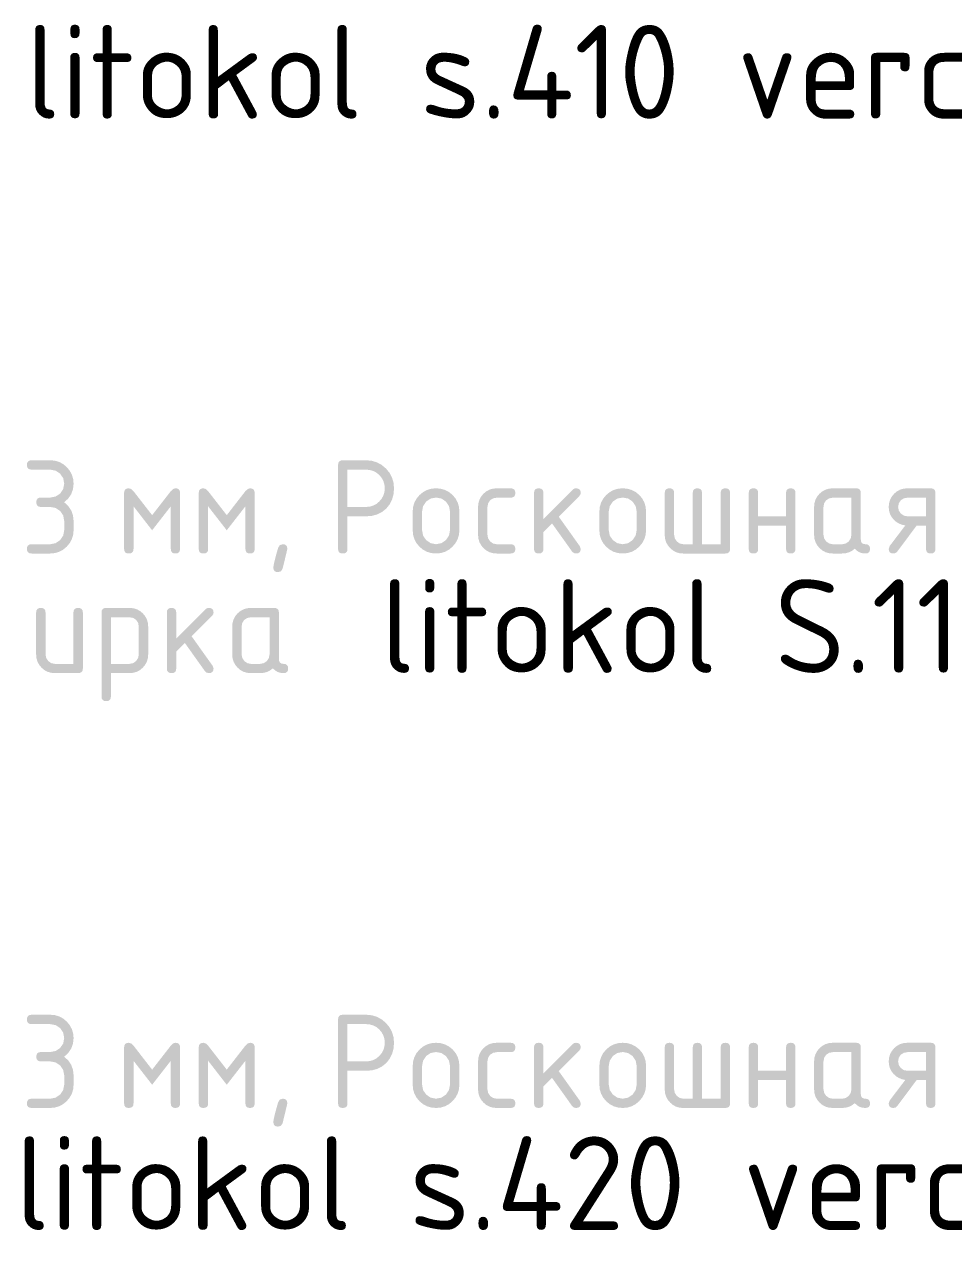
# Model space of a CAD drawing. Header units: millimetres. Extents: x 0 to 1189, y 0 to 841.
# Drawn here: x 1062.3 to 1092.45, y 709.25 to 749.3 of the extents above; entities that cross this region are included whole.
import ezdxf

# ---------------------------------------------------------------- set-up
doc = ezdxf.new("R2010")
doc.units = ezdxf.units.MM

msp = doc.modelspace()

# ---------------------------------------------------------------- hatches: boundary and pattern name
h = msp.add_hatch(color=7)
h.dxf.hatch_style = 2
h.paths.add_polyline_path([(1063.135099, 733.639739), (1062.830277, 733.639739), (1062.765949, 733.649248), (1062.719552, 733.677773), (1062.691449, 733.725315), (1062.682, 733.791874), (1062.691449, 733.858752), (1062.719552, 733.906458), (1062.765949, 733.935044), (1062.830277, 733.944561), (1063.135099, 733.944561), (1063.31011, 733.978323), (1063.457009, 734.07575), (1063.555883, 734.222167), (1063.588198, 734.397109), (1063.555883, 734.572533), (1063.457009, 734.719019), (1063.31011, 734.817893), (1063.135099, 734.850208), (1062.529865, 734.850208), (1062.462987, 734.859725), (1062.415281, 734.888311), (1062.386695, 734.936017), (1062.377178, 735.002894), (1062.386695, 735.069454), (1062.415281, 735.116996), (1062.462987, 735.145521), (1062.529865, 735.15503), (1063.135099, 735.15503), (1063.285676, 735.141516), (1063.425659, 735.100666), (1063.553756, 735.032014), (1063.668676, 734.935095), (1063.766051, 734.817703), (1063.836245, 734.688426), (1063.87874, 734.547987), (1063.89302, 734.397109), (1063.873917, 734.21867), (1063.816677, 734.058111), (1063.721403, 733.915743), (1063.588198, 733.791874), (1063.721403, 733.668239), (1063.816677, 733.525844), (1063.873917, 733.365156), (1063.89302, 733.18664), (1063.89302, 732.881818), (1063.87874, 732.731862), (1063.836245, 732.592912), (1063.766051, 732.465022), (1063.668676, 732.348242), (1063.551896, 732.251555), (1063.424005, 732.182877), (1063.285056, 732.141898), (1063.135099, 732.128307), (1062.529865, 732.128307), (1062.462987, 732.137135), (1062.415281, 732.164205), (1062.386695, 732.210395), (1062.377178, 732.276584), (1062.386695, 732.343143), (1062.415281, 732.390685), (1062.462987, 732.419211), (1062.529865, 732.428719), (1063.135099, 732.428719), (1063.31011, 732.463239), (1063.457009, 732.564318), (1063.555883, 732.709357), (1063.588198, 732.886228), (1063.588198, 733.18664), (1063.555883, 733.361651), (1063.457009, 733.50855), (1063.31011, 733.607424)])
h = msp.add_hatch(color=7)
h.paths.add_polyline_path([(1072.631993, 735.15503), (1073.389362, 735.15503), (1073.570497, 735.138381), (1073.738351, 735.088402), (1073.892665, 735.005039), (1074.033182, 734.888242), (1074.14743, 734.750214), (1074.229483, 734.596787), (1074.278981, 734.42827), (1074.29556, 734.244973), (1074.279722, 734.053728), (1074.232515, 733.880413), (1074.154406, 733.725393), (1074.04586, 733.589027), (1073.909408, 733.477699), (1073.754198, 733.398307), (1073.580694, 733.350747), (1073.389362, 733.334917), (1072.784128, 733.334917), (1072.784128, 732.276584), (1072.77462, 732.210395), (1072.746094, 732.164205), (1072.698552, 732.137135), (1072.631993, 732.128307), (1072.565115, 732.137135), (1072.517409, 732.164205), (1072.488823, 732.210395), (1072.479306, 732.276584), (1072.479306, 735.002894), (1072.488823, 735.069454), (1072.517409, 735.116996), (1072.565115, 735.145521)])
h.paths.add_polyline_path([(1072.784128, 734.850208), (1072.784128, 733.639739), (1073.389362, 733.639739), (1073.511775, 733.650806), (1073.624111, 733.684043), (1073.726009, 733.7395), (1073.817106, 733.81723), (1073.894922, 733.908637), (1073.950569, 734.010638), (1073.983995, 734.122871), (1073.995148, 734.244973), (1073.983995, 734.367137), (1073.950569, 734.479791), (1073.894922, 734.582937), (1073.817106, 734.676575), (1073.726009, 734.752074), (1073.624111, 734.806386), (1073.511775, 734.839201), (1073.389362, 734.850208)])
h = msp.add_hatch(color=7)
h.dxf.hatch_style = 2
h.paths.add_polyline_path([(1066.443012, 732.881818), (1065.837778, 733.660685), (1065.837778, 732.276584), (1065.828269, 732.210395), (1065.799744, 732.164205), (1065.752201, 732.137135), (1065.685642, 732.128307), (1065.618764, 732.137135), (1065.571058, 732.164205), (1065.542473, 732.210395), (1065.532955, 732.276584), (1065.532955, 734.096697), (1065.542473, 734.161025), (1065.571058, 734.207422), (1065.618764, 734.235525), (1065.685642, 734.244973), (1065.76171, 734.222167), (1065.837778, 734.151818), (1066.443012, 733.372951), (1067.048798, 734.151818), (1067.124865, 734.222167), (1067.200933, 734.244973), (1067.265261, 734.235525), (1067.311658, 734.207422), (1067.339762, 734.161025), (1067.34921, 734.096697), (1067.34921, 732.276584), (1067.339762, 732.210395), (1067.311658, 732.164205), (1067.265261, 732.137135), (1067.200933, 732.128307), (1067.134374, 732.137135), (1067.086831, 732.164205), (1067.058306, 732.210395), (1067.048798, 732.276584), (1067.048798, 733.660685)])
h = msp.add_hatch(color=7)
h.dxf.hatch_style = 2
h.paths.add_polyline_path([(1068.865542, 732.881818), (1068.260308, 733.660685), (1068.260308, 732.276584), (1068.250799, 732.210395), (1068.222274, 732.164205), (1068.174732, 732.137135), (1068.108172, 732.128307), (1068.041294, 732.137135), (1067.993588, 732.164205), (1067.965003, 732.210395), (1067.955486, 732.276584), (1067.955486, 734.096697), (1067.965003, 734.161025), (1067.993588, 734.207422), (1068.041294, 734.235525), (1068.108172, 734.244973), (1068.18424, 734.222167), (1068.260308, 734.151818), (1068.865542, 733.372951), (1069.471328, 734.151818), (1069.547395, 734.222167), (1069.623463, 734.244973), (1069.687792, 734.235525), (1069.734189, 734.207422), (1069.762292, 734.161025), (1069.77174, 734.096697), (1069.77174, 732.276584), (1069.762292, 732.210395), (1069.734189, 732.164205), (1069.687792, 732.137135), (1069.623463, 732.128307), (1069.556904, 732.137135), (1069.509362, 732.164205), (1069.480836, 732.210395), (1069.471328, 732.276584), (1069.471328, 733.660685)])
h = msp.add_hatch(color=7)
h.paths.add_polyline_path([(1074.901836, 732.881818), (1074.901836, 733.487052), (1074.915436, 733.639558), (1074.956475, 733.779817), (1075.025317, 733.908189), (1075.122322, 734.025039), (1075.238853, 734.121725), (1075.367062, 734.190403), (1075.50726, 734.231383), (1075.659757, 734.244973), (1075.812254, 734.231443), (1075.952453, 734.190885), (1076.080662, 734.123353), (1076.197192, 734.028897), (1076.294197, 733.912298), (1076.363039, 733.783606), (1076.404079, 733.642099), (1076.417678, 733.487052), (1076.417678, 732.881818), (1076.403398, 732.731862), (1076.360903, 732.592912), (1076.290709, 732.465022), (1076.193334, 732.348242), (1076.078414, 732.251555), (1075.950317, 732.182877), (1075.810334, 732.141898), (1075.659757, 732.128307), (1075.50726, 732.141898), (1075.367062, 732.182877), (1075.238853, 732.251555), (1075.122322, 732.348242), (1075.025317, 732.465022), (1074.956475, 732.592912), (1074.915436, 732.731862)])
h.paths.add_polyline_path([(1076.112856, 732.886228), (1076.112856, 733.491462), (1076.080541, 733.665026), (1075.981667, 733.813372), (1075.834768, 733.912246), (1075.659757, 733.944561), (1075.484746, 733.912246), (1075.337848, 733.813372), (1075.238973, 733.665026), (1075.206658, 733.491462), (1075.206658, 732.886228), (1075.238973, 732.709357), (1075.337848, 732.564318), (1075.484746, 732.463239), (1075.659757, 732.428719), (1075.834768, 732.463239), (1075.981667, 732.564318), (1076.080541, 732.710803)])
h = msp.add_hatch(color=7)
h.dxf.hatch_style = 2
h.paths.add_polyline_path([(1077.328481, 733.639739), (1077.328481, 732.733541), (1077.350805, 732.617924), (1077.417778, 732.518016), (1077.51555, 732.451043), (1077.629444, 732.428719), (1078.081992, 732.428719), (1078.14887, 732.419211), (1078.196576, 732.390685), (1078.225162, 732.343143), (1078.234679, 732.276584), (1078.225162, 732.210395), (1078.196576, 732.164205), (1078.14887, 732.137135), (1078.081992, 732.128307), (1077.629444, 732.128307), (1077.507032, 732.138771), (1077.394696, 732.170681), (1077.292798, 732.224812), (1077.201701, 732.30194), (1077.123885, 732.394957), (1077.068238, 732.49707), (1077.034812, 732.609518), (1077.023659, 732.733541), (1077.023659, 733.639739), (1077.034812, 733.761902), (1077.068238, 733.874557), (1077.123885, 733.977703), (1077.201701, 734.071341), (1077.292798, 734.146607), (1077.394696, 734.200945), (1077.507032, 734.233889), (1077.629444, 734.244973), (1078.081992, 734.244973), (1078.14887, 734.235465), (1078.196576, 734.20694), (1078.225162, 734.159397), (1078.234679, 734.092838), (1078.225162, 734.02596), (1078.196576, 733.978254), (1078.14887, 733.949668), (1078.081992, 733.940151), (1077.629444, 733.940151), (1077.511691, 733.918378), (1077.413368, 733.855264), (1077.350254, 733.75701)])
h = msp.add_hatch(color=7)
h.dxf.hatch_style = 2
h.paths.add_polyline_path([(1079.145361, 733.25003), (1080.097861, 734.20253), (1080.144369, 734.234914), (1080.203694, 734.244973), (1080.270572, 734.235525), (1080.318278, 734.207422), (1080.346864, 734.161025), (1080.356381, 734.096697), (1080.344116, 734.039026), (1080.309527, 733.990863), (1079.644762, 733.322239), (1080.326615, 732.365329), (1080.356381, 732.276584), (1080.346864, 732.210395), (1080.318278, 732.164205), (1080.270572, 732.137135), (1080.203694, 732.128307), (1080.130796, 732.144085), (1080.076914, 732.191697), (1079.424827, 733.106163), (1079.145361, 732.822838), (1079.145361, 732.276584), (1079.135852, 732.210395), (1079.107327, 732.164205), (1079.059784, 732.137135), (1078.993225, 732.128307), (1078.926347, 732.137135), (1078.878641, 732.164205), (1078.850056, 732.210395), (1078.840539, 732.276584), (1078.840539, 734.096697), (1078.850056, 734.161025), (1078.878641, 734.207422), (1078.926347, 734.235525), (1078.993225, 734.244973), (1079.059784, 734.235525), (1079.107327, 734.207422), (1079.135852, 734.161025), (1079.145361, 734.096697)])
h = msp.add_hatch(color=7)
h.paths.add_polyline_path([(1080.962361, 732.881818), (1080.962361, 733.487052), (1080.975961, 733.639558), (1081.017, 733.779817), (1081.085842, 733.908189), (1081.182847, 734.025039), (1081.299378, 734.121725), (1081.427587, 734.190403), (1081.567785, 734.231383), (1081.720282, 734.244973), (1081.872779, 734.231443), (1082.012978, 734.190885), (1082.141187, 734.123353), (1082.257717, 734.028897), (1082.354722, 733.912298), (1082.423564, 733.783606), (1082.464604, 733.642099), (1082.478203, 733.487052), (1082.478203, 732.881818), (1082.463923, 732.731862), (1082.421428, 732.592912), (1082.351234, 732.465022), (1082.253859, 732.348242), (1082.138939, 732.251555), (1082.010842, 732.182877), (1081.870859, 732.141898), (1081.720282, 732.128307), (1081.567785, 732.141898), (1081.427587, 732.182877), (1081.299378, 732.251555), (1081.182847, 732.348242), (1081.085842, 732.465022), (1081.017, 732.592912), (1080.975961, 732.731862)])
h.paths.add_polyline_path([(1082.173381, 732.886228), (1082.173381, 733.491462), (1082.141066, 733.665026), (1082.042192, 733.813372), (1081.895293, 733.912246), (1081.720282, 733.944561), (1081.545271, 733.912246), (1081.398373, 733.813372), (1081.299498, 733.665026), (1081.267183, 733.491462), (1081.267183, 732.886228), (1081.299498, 732.709357), (1081.398373, 732.564318), (1081.545271, 732.463239), (1081.720282, 732.428719), (1081.895293, 732.463239), (1082.042192, 732.564318), (1082.141066, 732.710803)])
h = msp.add_hatch(color=7)
h.dxf.hatch_style = 2
h.paths.add_polyline_path([(1085.052574, 732.128307), (1083.67674, 732.128307), (1083.560348, 732.138771), (1083.45212, 732.170681), (1083.352574, 732.224812), (1083.262226, 732.30194), (1083.18441, 732.394759), (1083.128763, 732.495485), (1083.095337, 732.604169), (1083.084184, 732.720863), (1083.084184, 734.096697), (1083.093701, 734.161025), (1083.122287, 734.207422), (1083.169993, 734.235525), (1083.236871, 734.244973), (1083.30343, 734.235525), (1083.350972, 734.207422), (1083.379497, 734.161025), (1083.389006, 734.096697), (1083.389006, 732.733541), (1083.41133, 732.617924), (1083.478303, 732.518016), (1083.576075, 732.451043), (1083.689969, 732.428719), (1083.99424, 732.428719), (1083.99424, 734.096697), (1084.003766, 734.161025), (1084.031999, 734.207422), (1084.078421, 734.235525), (1084.142517, 734.244973), (1084.209395, 734.235525), (1084.257101, 734.207422), (1084.285687, 734.161025), (1084.295204, 734.096697), (1084.295204, 732.428719), (1084.900438, 732.428719), (1084.900438, 734.096697), (1084.909947, 734.161025), (1084.938472, 734.207422), (1084.986014, 734.235525), (1085.052574, 734.244973), (1085.119452, 734.235525), (1085.167158, 734.207422), (1085.195743, 734.161025), (1085.20526, 734.096697), (1085.20526, 732.276584), (1085.195743, 732.210395), (1085.167158, 732.164205), (1085.119452, 732.137135)])
h = msp.add_hatch(color=7)
h.dxf.hatch_style = 2
h.paths.add_polyline_path([(1086.116479, 733.034505), (1086.116479, 732.276584), (1086.106971, 732.210395), (1086.078445, 732.164205), (1086.030903, 732.137135), (1085.964344, 732.128307), (1085.897466, 732.137135), (1085.84976, 732.164205), (1085.821174, 732.210395), (1085.811657, 732.276584), (1085.811657, 734.096697), (1085.821174, 734.161025), (1085.84976, 734.207422), (1085.897466, 734.235525), (1085.964344, 734.244973), (1086.030903, 734.235525), (1086.078445, 734.207422), (1086.106971, 734.161025), (1086.116479, 734.096697), (1086.116479, 733.338776), (1087.022677, 733.338776), (1087.022677, 734.096697), (1087.032185, 734.161025), (1087.060711, 734.207422), (1087.108253, 734.235525), (1087.174812, 734.244973), (1087.24169, 734.235525), (1087.289396, 734.207422), (1087.317982, 734.161025), (1087.327499, 734.096697), (1087.327499, 732.276584), (1087.317982, 732.210395), (1087.289396, 732.164205), (1087.24169, 732.137135), (1087.174812, 732.128307), (1087.108253, 732.137135), (1087.060711, 732.164205), (1087.032185, 732.210395), (1087.022677, 732.276584), (1087.022677, 733.034505)])
h = msp.add_hatch(color=7)
h.paths.add_polyline_path([(1089.1445, 733.940151), (1088.539265, 733.940151), (1088.421512, 733.918378), (1088.323189, 733.855264), (1088.260075, 733.75701), (1088.238302, 733.639739), (1088.238302, 732.733541), (1088.260626, 732.617924), (1088.327599, 732.518016), (1088.42537, 732.451043), (1088.539265, 732.428719), (1088.843536, 732.428719), (1088.959085, 732.451043), (1089.055203, 732.518016), (1089.122175, 732.61627), (1089.1445, 732.733541)])
h.paths.add_polyline_path([(1089.749734, 732.276584), (1089.740286, 732.210395), (1089.712182, 732.164205), (1089.665786, 732.137135), (1089.601457, 732.128307), (1089.49906, 732.137884), (1089.40736, 732.166892), (1089.325892, 732.215743), (1089.254191, 732.284852), (1089.164524, 732.215743), (1089.066434, 732.166892), (1088.959558, 732.137884), (1088.843536, 732.128307), (1088.539265, 732.128307), (1088.416852, 732.138771), (1088.304516, 732.170681), (1088.202619, 732.224812), (1088.111522, 732.30194), (1088.033706, 732.394957), (1087.978059, 732.49707), (1087.944633, 732.609518), (1087.93348, 732.733541), (1087.93348, 733.639739), (1087.944633, 733.761902), (1087.978059, 733.874557), (1088.033706, 733.977703), (1088.111522, 734.071341), (1088.202619, 734.146607), (1088.304516, 734.200945), (1088.416852, 734.233889), (1088.539265, 734.244973), (1089.296635, 734.244973), (1089.363513, 734.235525), (1089.411219, 734.207422), (1089.439805, 734.161025), (1089.449322, 734.096697), (1089.449322, 732.581406), (1089.45883, 732.514528), (1089.487355, 732.466822), (1089.534898, 732.438236), (1089.601457, 732.428719), (1089.665786, 732.419211), (1089.712182, 732.390685), (1089.740286, 732.343143)])
h = msp.add_hatch(color=7)
h.paths.add_polyline_path([(1090.893996, 733.038363), (1090.783641, 733.062479), (1090.682123, 733.103131), (1090.590216, 733.161146), (1090.508696, 733.237352), (1090.441819, 733.32658), (1090.394113, 733.422836), (1090.365527, 733.526947), (1090.35601, 733.639739), (1090.367163, 733.761902), (1090.400589, 733.874557), (1090.456236, 733.977703), (1090.534052, 734.071341), (1090.625149, 734.146607), (1090.727047, 734.200945), (1090.839383, 734.233889), (1090.961795, 734.244973), (1091.719165, 734.244973), (1091.786043, 734.235525), (1091.833749, 734.207422), (1091.862335, 734.161025), (1091.871852, 734.096697), (1091.871852, 732.276584), (1091.862335, 732.210395), (1091.833749, 732.164205), (1091.786043, 732.137135), (1091.719165, 732.128307), (1091.652606, 732.137135), (1091.605064, 732.164205), (1091.576538, 732.210395), (1091.56703, 732.276584), (1091.56703, 733.034505), (1091.262208, 733.034505), (1090.631066, 732.187838), (1090.576289, 732.142156), (1090.508696, 732.128307), (1090.441819, 732.137135), (1090.394113, 732.164205), (1090.365527, 732.210395), (1090.35601, 732.276584), (1090.385775, 732.369739)])
h.paths.add_polyline_path([(1090.660832, 733.639739), (1090.683156, 733.523639), (1090.750129, 733.423663), (1090.847901, 733.357172), (1090.961795, 733.334917), (1091.56703, 733.334917), (1091.56703, 733.940151), (1090.961795, 733.940151), (1090.844042, 733.918378), (1090.745719, 733.855264), (1090.682605, 733.75701)])
h = msp.add_hatch(color=7)
h.dxf.hatch_style = 2
h.paths.add_polyline_path([(1070.682838, 732.428719), (1070.747167, 732.419891), (1070.793563, 732.392821), (1070.821667, 732.346631), (1070.831115, 732.280442), (1070.821606, 732.232952), (1070.793081, 732.109703), (1070.745539, 731.911007), (1070.678979, 731.637174), (1070.626959, 731.551598), (1070.530703, 731.523072), (1070.463825, 731.5319), (1070.416119, 731.55897), (1070.387533, 731.60516), (1070.378016, 731.671349), (1070.387593, 731.751474), (1070.416601, 731.884876), (1070.465452, 732.072333), (1070.534561, 732.314618), (1070.588236, 732.400194)])
h = msp.add_hatch(color=7)
h.dxf.hatch_style = 2
h.paths.add_polyline_path([(1064.193173, 730.214016), (1064.193173, 728.393903), (1064.183656, 728.327714), (1064.15507, 728.281524), (1064.107364, 728.254454), (1064.040486, 728.245626), (1063.283116, 728.245626), (1063.160703, 728.256091), (1063.048368, 728.288001), (1062.94647, 728.342132), (1062.855373, 728.419259), (1062.777557, 728.512277), (1062.72191, 728.614389), (1062.688484, 728.726837), (1062.677331, 728.850861), (1062.677331, 730.214016), (1062.686848, 730.278344), (1062.715433, 730.324741), (1062.763139, 730.352845), (1062.830017, 730.362293), (1062.896577, 730.352845), (1062.944119, 730.324741), (1062.972644, 730.278344), (1062.982153, 730.214016), (1062.982153, 728.850861), (1063.004477, 728.735243), (1063.07145, 728.635335), (1063.169221, 728.568363), (1063.283116, 728.546038), (1063.888351, 728.546038), (1063.888351, 730.214016), (1063.897859, 730.278344), (1063.926385, 730.324741), (1063.973927, 730.352845), (1064.040486, 730.362293), (1064.107364, 730.352845), (1064.15507, 730.324741), (1064.183656, 730.278344)])
h = msp.add_hatch(color=7)
h.paths.add_polyline_path([(1064.799015, 730.214016), (1064.808532, 730.278344), (1064.837118, 730.324741), (1064.884824, 730.352845), (1064.951702, 730.362293), (1065.709072, 730.362293), (1065.831485, 730.351208), (1065.943821, 730.318264), (1066.045718, 730.263927), (1066.136815, 730.18866), (1066.214631, 730.095022), (1066.270278, 729.991876), (1066.303704, 729.879222), (1066.314857, 729.757058), (1066.314857, 728.850861), (1066.303704, 728.728697), (1066.270278, 728.616043), (1066.214631, 728.512897), (1066.136815, 728.419259), (1066.045718, 728.342132), (1065.943821, 728.288001), (1065.831485, 728.256091), (1065.709072, 728.245626), (1065.103837, 728.245626), (1065.103837, 727.483847), (1065.094329, 727.419518), (1065.065803, 727.373121), (1065.018261, 727.345018), (1064.951702, 727.33557), (1064.884824, 727.345018), (1064.837118, 727.373121), (1064.808532, 727.419518), (1064.799015, 727.483847)])
h.paths.add_polyline_path([(1065.103837, 730.057471), (1065.103837, 728.546038), (1065.709072, 728.546038), (1065.82462, 728.568363), (1065.920738, 728.635335), (1065.987711, 728.733589), (1066.010035, 728.850861), (1066.010035, 729.757058), (1065.988262, 729.874329), (1065.925148, 729.972584), (1065.826825, 730.037351), (1065.709072, 730.057471)])
h = msp.add_hatch(color=7)
h.dxf.hatch_style = 2
h.paths.add_polyline_path([(1067.225522, 729.367349), (1068.178022, 730.319849), (1068.224531, 730.352233), (1068.283855, 730.362293), (1068.350733, 730.352845), (1068.398439, 730.324741), (1068.427025, 730.278344), (1068.436542, 730.214016), (1068.424277, 730.156345), (1068.389689, 730.108183), (1067.724923, 729.439558), (1068.406776, 728.482649), (1068.436542, 728.393903), (1068.427025, 728.327714), (1068.398439, 728.281524), (1068.350733, 728.254454), (1068.283855, 728.245626), (1068.210957, 728.261405), (1068.157076, 728.309016), (1067.504988, 729.223482), (1067.225522, 728.940157), (1067.225522, 728.393903), (1067.216013, 728.327714), (1067.187488, 728.281524), (1067.139946, 728.254454), (1067.073387, 728.245626), (1067.006509, 728.254454), (1066.958803, 728.281524), (1066.930217, 728.327714), (1066.9207, 728.393903), (1066.9207, 730.214016), (1066.930217, 730.278344), (1066.958803, 730.324741), (1067.006509, 730.352845), (1067.073387, 730.362293), (1067.139946, 730.352845), (1067.187488, 730.324741), (1067.216013, 730.278344), (1067.225522, 730.214016)])
h = msp.add_hatch(color=7)
h.paths.add_polyline_path([(1070.253404, 730.057471), (1069.64817, 730.057471), (1069.530417, 730.035698), (1069.432094, 729.972584), (1069.36898, 729.874329), (1069.347207, 729.757058), (1069.347207, 728.850861), (1069.369531, 728.735243), (1069.436503, 728.635335), (1069.534275, 728.568363), (1069.64817, 728.546038), (1069.952441, 728.546038), (1070.067989, 728.568363), (1070.164108, 728.635335), (1070.23108, 728.733589), (1070.253404, 728.850861)])
h.paths.add_polyline_path([(1070.858639, 728.393903), (1070.849191, 728.327714), (1070.821087, 728.281524), (1070.77469, 728.254454), (1070.710362, 728.245626), (1070.607965, 728.255204), (1070.516265, 728.284211), (1070.434797, 728.333063), (1070.363096, 728.402171), (1070.273429, 728.333063), (1070.175339, 728.284211), (1070.068463, 728.255204), (1069.952441, 728.245626), (1069.64817, 728.245626), (1069.525757, 728.256091), (1069.413421, 728.288001), (1069.311524, 728.342132), (1069.220427, 728.419259), (1069.142611, 728.512277), (1069.086964, 728.614389), (1069.053538, 728.726837), (1069.042384, 728.850861), (1069.042384, 729.757058), (1069.053538, 729.879222), (1069.086964, 729.991876), (1069.142611, 730.095022), (1069.220427, 730.18866), (1069.311524, 730.263927), (1069.413421, 730.318264), (1069.525757, 730.351208), (1069.64817, 730.362293), (1070.40554, 730.362293), (1070.472418, 730.352845), (1070.520124, 730.324741), (1070.548709, 730.278344), (1070.558226, 730.214016), (1070.558226, 728.698725), (1070.567735, 728.631847), (1070.59626, 728.584141), (1070.643803, 728.555556), (1070.710362, 728.546038), (1070.77469, 728.53653), (1070.821087, 728.508005), (1070.849191, 728.460462)])
h = msp.add_hatch(color=7)
h.dxf.hatch_style = 2
h.paths.add_polyline_path([(1063.13509, 715.639567), (1062.830268, 715.639567), (1062.76594, 715.649075), (1062.719543, 715.677601), (1062.69144, 715.725143), (1062.681991, 715.791702), (1062.69144, 715.85858), (1062.719543, 715.906286), (1062.76594, 715.934872), (1062.830268, 715.944389), (1063.13509, 715.944389), (1063.310101, 715.978151), (1063.457, 716.075578), (1063.555874, 716.221995), (1063.588189, 716.396937), (1063.555874, 716.572361), (1063.457, 716.718846), (1063.310101, 716.817721), (1063.13509, 716.850036), (1062.529856, 716.850036), (1062.462978, 716.859553), (1062.415272, 716.888138), (1062.386687, 716.935844), (1062.377169, 717.002722), (1062.386687, 717.069281), (1062.415272, 717.116824), (1062.462978, 717.145349), (1062.529856, 717.154858), (1063.13509, 717.154858), (1063.285667, 717.141344), (1063.42565, 717.100494), (1063.553747, 717.031842), (1063.668667, 716.934923), (1063.766042, 716.817531), (1063.836236, 716.688254), (1063.878732, 716.547815), (1063.893011, 716.396937), (1063.873908, 716.218498), (1063.816668, 716.057939), (1063.721394, 715.915571), (1063.588189, 715.791702), (1063.721394, 715.668066), (1063.816668, 715.525672), (1063.873908, 715.364984), (1063.893011, 715.186468), (1063.893011, 714.881646), (1063.878732, 714.731689), (1063.836236, 714.59274), (1063.766042, 714.46485), (1063.668667, 714.348069), (1063.551887, 714.251383), (1063.423996, 714.182705), (1063.285047, 714.141725), (1063.13509, 714.128135), (1062.529856, 714.128135), (1062.462978, 714.136963), (1062.415272, 714.164032), (1062.386687, 714.210223), (1062.377169, 714.276411), (1062.386687, 714.342971), (1062.415272, 714.390513), (1062.462978, 714.419038), (1062.529856, 714.428547), (1063.13509, 714.428547), (1063.310101, 714.463067), (1063.457, 714.564146), (1063.555874, 714.709184), (1063.588189, 714.886056), (1063.588189, 715.186468), (1063.555874, 715.361479), (1063.457, 715.508378), (1063.310101, 715.607252)])
h = msp.add_hatch(color=7)
h.paths.add_polyline_path([(1072.631993, 717.154858), (1073.389362, 717.154858), (1073.570497, 717.138209), (1073.738351, 717.08823), (1073.892665, 717.004867), (1074.033182, 716.888069), (1074.14743, 716.750042), (1074.229483, 716.596614), (1074.278981, 716.428098), (1074.29556, 716.244801), (1074.279722, 716.053555), (1074.232515, 715.880241), (1074.154406, 715.725221), (1074.04586, 715.588855), (1073.909408, 715.477527), (1073.754198, 715.398135), (1073.580694, 715.350575), (1073.389362, 715.334745), (1072.784128, 715.334745), (1072.784128, 714.276411), (1072.77462, 714.210223), (1072.746094, 714.164032), (1072.698552, 714.136963), (1072.631993, 714.128135), (1072.565115, 714.136963), (1072.517409, 714.164032), (1072.488823, 714.210223), (1072.479306, 714.276411), (1072.479306, 717.002722), (1072.488823, 717.069281), (1072.517409, 717.116824), (1072.565115, 717.145349)])
h.paths.add_polyline_path([(1072.784128, 716.850036), (1072.784128, 715.639567), (1073.389362, 715.639567), (1073.511775, 715.650634), (1073.624111, 715.683871), (1073.726009, 715.739328), (1073.817106, 715.817058), (1073.894922, 715.908465), (1073.950569, 716.010466), (1073.983995, 716.122698), (1073.995148, 716.244801), (1073.983995, 716.366964), (1073.950569, 716.479619), (1073.894922, 716.582765), (1073.817106, 716.676403), (1073.726009, 716.751902), (1073.624111, 716.806214), (1073.511775, 716.839029), (1073.389362, 716.850036)])
h = msp.add_hatch(color=7)
h.dxf.hatch_style = 2
h.paths.add_polyline_path([(1066.443012, 714.881646), (1065.837778, 715.660513), (1065.837778, 714.276411), (1065.828269, 714.210223), (1065.799744, 714.164032), (1065.752201, 714.136963), (1065.685642, 714.128135), (1065.618764, 714.136963), (1065.571058, 714.164032), (1065.542473, 714.210223), (1065.532955, 714.276411), (1065.532955, 716.096524), (1065.542473, 716.160853), (1065.571058, 716.20725), (1065.618764, 716.235353), (1065.685642, 716.244801), (1065.76171, 716.221995), (1065.837778, 716.151646), (1066.443012, 715.372779), (1067.048798, 716.151646), (1067.124865, 716.221995), (1067.200933, 716.244801), (1067.265261, 716.235353), (1067.311658, 716.20725), (1067.339762, 716.160853), (1067.34921, 716.096524), (1067.34921, 714.276411), (1067.339762, 714.210223), (1067.311658, 714.164032), (1067.265261, 714.136963), (1067.200933, 714.128135), (1067.134374, 714.136963), (1067.086831, 714.164032), (1067.058306, 714.210223), (1067.048798, 714.276411), (1067.048798, 715.660513)])
h = msp.add_hatch(color=7)
h.dxf.hatch_style = 2
h.paths.add_polyline_path([(1068.86554, 714.881646), (1068.260306, 715.660513), (1068.260306, 714.276411), (1068.250797, 714.210223), (1068.222272, 714.164032), (1068.174729, 714.136963), (1068.10817, 714.128135), (1068.041292, 714.136963), (1067.993586, 714.164032), (1067.965001, 714.210223), (1067.955483, 714.276411), (1067.955483, 716.096524), (1067.965001, 716.160853), (1067.993586, 716.20725), (1068.041292, 716.235353), (1068.10817, 716.244801), (1068.184238, 716.221995), (1068.260306, 716.151646), (1068.86554, 715.372779), (1069.471325, 716.151646), (1069.547393, 716.221995), (1069.623461, 716.244801), (1069.687789, 716.235353), (1069.734186, 716.20725), (1069.76229, 716.160853), (1069.771738, 716.096524), (1069.771738, 714.276411), (1069.76229, 714.210223), (1069.734186, 714.164032), (1069.687789, 714.136963), (1069.623461, 714.128135), (1069.556902, 714.136963), (1069.509359, 714.164032), (1069.480834, 714.210223), (1069.471325, 714.276411), (1069.471325, 715.660513)])
h = msp.add_hatch(color=7)
h.paths.add_polyline_path([(1074.901834, 714.881646), (1074.901834, 715.48688), (1074.915434, 715.639386), (1074.956473, 715.779644), (1075.025315, 715.908017), (1075.12232, 716.024866), (1075.23885, 716.121553), (1075.36706, 716.190231), (1075.507258, 716.23121), (1075.659755, 716.244801), (1075.812252, 716.231271), (1075.95245, 716.190713), (1076.08066, 716.123181), (1076.19719, 716.028725), (1076.294195, 715.912126), (1076.363037, 715.783434), (1076.404077, 715.641927), (1076.417676, 715.48688), (1076.417676, 714.881646), (1076.403396, 714.731689), (1076.360901, 714.59274), (1076.290707, 714.46485), (1076.193331, 714.348069), (1076.078412, 714.251383), (1075.950314, 714.182705), (1075.810332, 714.141725), (1075.659755, 714.128135), (1075.507258, 714.141725), (1075.36706, 714.182705), (1075.23885, 714.251383), (1075.12232, 714.348069), (1075.025315, 714.46485), (1074.956473, 714.59274), (1074.915434, 714.731689)])
h.paths.add_polyline_path([(1076.112854, 714.886056), (1076.112854, 715.49129), (1076.080539, 715.664854), (1075.981665, 715.8132), (1075.834766, 715.912074), (1075.659755, 715.944389), (1075.484744, 715.912074), (1075.337845, 715.8132), (1075.238971, 715.664854), (1075.206656, 715.49129), (1075.206656, 714.886056), (1075.238971, 714.709184), (1075.337845, 714.564146), (1075.484744, 714.463067), (1075.659755, 714.428547), (1075.834766, 714.463067), (1075.981665, 714.564146), (1076.080539, 714.710631)])
h = msp.add_hatch(color=7)
h.dxf.hatch_style = 2
h.paths.add_polyline_path([(1077.328476, 715.639567), (1077.328476, 714.733369), (1077.350801, 714.617752), (1077.417773, 714.517844), (1077.515545, 714.450871), (1077.62944, 714.428547), (1078.081988, 714.428547), (1078.148866, 714.419038), (1078.196572, 714.390513), (1078.225157, 714.342971), (1078.234674, 714.276411), (1078.225157, 714.210223), (1078.196572, 714.164032), (1078.148866, 714.136963), (1078.081988, 714.128135), (1077.62944, 714.128135), (1077.507027, 714.138599), (1077.394691, 714.170509), (1077.292794, 714.22464), (1077.201697, 714.301767), (1077.123881, 714.394785), (1077.068234, 714.496898), (1077.034808, 714.609346), (1077.023654, 714.733369), (1077.023654, 715.639567), (1077.034808, 715.76173), (1077.068234, 715.874385), (1077.123881, 715.977531), (1077.201697, 716.071168), (1077.292794, 716.146435), (1077.394691, 716.200773), (1077.507027, 716.233717), (1077.62944, 716.244801), (1078.081988, 716.244801), (1078.148866, 716.235293), (1078.196572, 716.206767), (1078.225157, 716.159225), (1078.234674, 716.092666), (1078.225157, 716.025788), (1078.196572, 715.978082), (1078.148866, 715.949496), (1078.081988, 715.939979), (1077.62944, 715.939979), (1077.511687, 715.918206), (1077.413364, 715.855092), (1077.350249, 715.756838)])
h = msp.add_hatch(color=7)
h.dxf.hatch_style = 2
h.paths.add_polyline_path([(1079.145354, 715.249858), (1080.097854, 716.202358), (1080.144363, 716.234742), (1080.203687, 716.244801), (1080.270565, 716.235353), (1080.318271, 716.20725), (1080.346857, 716.160853), (1080.356374, 716.096524), (1080.344109, 716.038853), (1080.309521, 715.990691), (1079.644755, 715.322067), (1080.326608, 714.365157), (1080.356374, 714.276411), (1080.346857, 714.210223), (1080.318271, 714.164032), (1080.270565, 714.136963), (1080.203687, 714.128135), (1080.130789, 714.143913), (1080.076908, 714.191524), (1079.42482, 715.10599), (1079.145354, 714.822666), (1079.145354, 714.276411), (1079.135845, 714.210223), (1079.10732, 714.164032), (1079.059778, 714.136963), (1078.993219, 714.128135), (1078.926341, 714.136963), (1078.878635, 714.164032), (1078.850049, 714.210223), (1078.840532, 714.276411), (1078.840532, 716.096524), (1078.850049, 716.160853), (1078.878635, 716.20725), (1078.926341, 716.235353), (1078.993219, 716.244801), (1079.059778, 716.235353), (1079.10732, 716.20725), (1079.135845, 716.160853), (1079.145354, 716.096524)])
h = msp.add_hatch(color=7)
h.paths.add_polyline_path([(1080.962352, 714.881646), (1080.962352, 715.48688), (1080.975952, 715.639386), (1081.016991, 715.779644), (1081.085833, 715.908017), (1081.182838, 716.024866), (1081.299369, 716.121553), (1081.427578, 716.190231), (1081.567776, 716.23121), (1081.720273, 716.244801), (1081.87277, 716.231271), (1082.012969, 716.190713), (1082.141178, 716.123181), (1082.257708, 716.028725), (1082.354713, 715.912126), (1082.423555, 715.783434), (1082.464595, 715.641927), (1082.478194, 715.48688), (1082.478194, 714.881646), (1082.463914, 714.731689), (1082.421419, 714.59274), (1082.351225, 714.46485), (1082.25385, 714.348069), (1082.13893, 714.251383), (1082.010833, 714.182705), (1081.87085, 714.141725), (1081.720273, 714.128135), (1081.567776, 714.141725), (1081.427578, 714.182705), (1081.299369, 714.251383), (1081.182838, 714.348069), (1081.085833, 714.46485), (1081.016991, 714.59274), (1080.975952, 714.731689)])
h.paths.add_polyline_path([(1082.173372, 714.886056), (1082.173372, 715.49129), (1082.141057, 715.664854), (1082.042183, 715.8132), (1081.895284, 715.912074), (1081.720273, 715.944389), (1081.545262, 715.912074), (1081.398364, 715.8132), (1081.299489, 715.664854), (1081.267174, 715.49129), (1081.267174, 714.886056), (1081.299489, 714.709184), (1081.398364, 714.564146), (1081.545262, 714.463067), (1081.720273, 714.428547), (1081.895284, 714.463067), (1082.042183, 714.564146), (1082.141057, 714.710631)])
h = msp.add_hatch(color=7)
h.dxf.hatch_style = 2
h.paths.add_polyline_path([(1085.052562, 714.128135), (1083.676729, 714.128135), (1083.560337, 714.138599), (1083.452109, 714.170509), (1083.352563, 714.22464), (1083.262215, 714.301767), (1083.184399, 714.394587), (1083.128752, 714.495313), (1083.095326, 714.603997), (1083.084173, 714.720691), (1083.084173, 716.096524), (1083.09369, 716.160853), (1083.122275, 716.20725), (1083.169981, 716.235353), (1083.236859, 716.244801), (1083.303419, 716.235353), (1083.350961, 716.20725), (1083.379486, 716.160853), (1083.388995, 716.096524), (1083.388995, 714.733369), (1083.411319, 714.617752), (1083.478292, 714.517844), (1083.576063, 714.450871), (1083.689958, 714.428547), (1083.994229, 714.428547), (1083.994229, 716.096524), (1084.003755, 716.160853), (1084.031987, 716.20725), (1084.07841, 716.235353), (1084.142506, 716.244801), (1084.209384, 716.235353), (1084.25709, 716.20725), (1084.285676, 716.160853), (1084.295193, 716.096524), (1084.295193, 714.428547), (1084.900427, 714.428547), (1084.900427, 716.096524), (1084.909935, 716.160853), (1084.938461, 716.20725), (1084.986003, 716.235353), (1085.052562, 716.244801), (1085.11944, 716.235353), (1085.167146, 716.20725), (1085.195732, 716.160853), (1085.205249, 716.096524), (1085.205249, 714.276411), (1085.195732, 714.210223), (1085.167146, 714.164032), (1085.11944, 714.136963)])
h = msp.add_hatch(color=7)
h.dxf.hatch_style = 2
h.paths.add_polyline_path([(1086.116466, 715.034332), (1086.116466, 714.276411), (1086.106957, 714.210223), (1086.078432, 714.164032), (1086.030889, 714.136963), (1085.96433, 714.128135), (1085.897452, 714.136963), (1085.849746, 714.164032), (1085.821161, 714.210223), (1085.811644, 714.276411), (1085.811644, 716.096524), (1085.821161, 716.160853), (1085.849746, 716.20725), (1085.897452, 716.235353), (1085.96433, 716.244801), (1086.030889, 716.235353), (1086.078432, 716.20725), (1086.106957, 716.160853), (1086.116466, 716.096524), (1086.116466, 715.338603), (1087.022663, 715.338603), (1087.022663, 716.096524), (1087.032172, 716.160853), (1087.060697, 716.20725), (1087.10824, 716.235353), (1087.174799, 716.244801), (1087.241677, 716.235353), (1087.289383, 716.20725), (1087.317968, 716.160853), (1087.327486, 716.096524), (1087.327486, 714.276411), (1087.317968, 714.210223), (1087.289383, 714.164032), (1087.241677, 714.136963), (1087.174799, 714.128135), (1087.10824, 714.136963), (1087.060697, 714.164032), (1087.032172, 714.210223), (1087.022663, 714.276411), (1087.022663, 715.034332)])
h = msp.add_hatch(color=7)
h.paths.add_polyline_path([(1089.144484, 715.939979), (1088.53925, 715.939979), (1088.421496, 715.918206), (1088.323173, 715.855092), (1088.260059, 715.756838), (1088.238286, 715.639567), (1088.238286, 714.733369), (1088.26061, 714.617752), (1088.327583, 714.517844), (1088.425355, 714.450871), (1088.53925, 714.428547), (1088.84352, 714.428547), (1088.959069, 714.450871), (1089.055187, 714.517844), (1089.12216, 714.616098), (1089.144484, 714.733369)])
h.paths.add_polyline_path([(1089.749718, 714.276411), (1089.74027, 714.210223), (1089.712167, 714.164032), (1089.66577, 714.136963), (1089.601441, 714.128135), (1089.499044, 714.137712), (1089.407345, 714.16672), (1089.325877, 714.215571), (1089.254176, 714.28468), (1089.164509, 714.215571), (1089.066418, 714.16672), (1088.959543, 714.137712), (1088.84352, 714.128135), (1088.53925, 714.128135), (1088.416837, 714.138599), (1088.304501, 714.170509), (1088.202603, 714.22464), (1088.111506, 714.301767), (1088.03369, 714.394785), (1087.978043, 714.496898), (1087.944617, 714.609346), (1087.933464, 714.733369), (1087.933464, 715.639567), (1087.944617, 715.76173), (1087.978043, 715.874385), (1088.03369, 715.977531), (1088.111506, 716.071168), (1088.202603, 716.146435), (1088.304501, 716.200773), (1088.416837, 716.233717), (1088.53925, 716.244801), (1089.296619, 716.244801), (1089.363497, 716.235353), (1089.411203, 716.20725), (1089.439789, 716.160853), (1089.449306, 716.096524), (1089.449306, 714.581234), (1089.458814, 714.514356), (1089.48734, 714.46665), (1089.534882, 714.438064), (1089.601441, 714.428547), (1089.66577, 714.419038), (1089.712167, 714.390513), (1089.74027, 714.342971)])
h = msp.add_hatch(color=7)
h.paths.add_polyline_path([(1090.893978, 715.038191), (1090.783623, 715.062307), (1090.682105, 715.102959), (1090.590198, 715.160974), (1090.508679, 715.23718), (1090.441801, 715.326408), (1090.394095, 715.422664), (1090.365509, 715.526774), (1090.355992, 715.639567), (1090.367145, 715.76173), (1090.400571, 715.874385), (1090.456218, 715.977531), (1090.534034, 716.071168), (1090.625131, 716.146435), (1090.727029, 716.200773), (1090.839365, 716.233717), (1090.961777, 716.244801), (1091.719147, 716.244801), (1091.786025, 716.235353), (1091.833731, 716.20725), (1091.862317, 716.160853), (1091.871834, 716.096524), (1091.871834, 714.276411), (1091.862317, 714.210223), (1091.833731, 714.164032), (1091.786025, 714.136963), (1091.719147, 714.128135), (1091.652588, 714.136963), (1091.605046, 714.164032), (1091.57652, 714.210223), (1091.567012, 714.276411), (1091.567012, 715.034332), (1091.26219, 715.034332), (1090.631048, 714.187666), (1090.576271, 714.141984), (1090.508679, 714.128135), (1090.441801, 714.136963), (1090.394095, 714.164032), (1090.365509, 714.210223), (1090.355992, 714.276411), (1090.385758, 714.369567)])
h.paths.add_polyline_path([(1090.660814, 715.639567), (1090.683138, 715.523467), (1090.750111, 715.42349), (1090.847883, 715.357), (1090.961777, 715.334745), (1091.567012, 715.334745), (1091.567012, 715.939979), (1090.961777, 715.939979), (1090.844024, 715.918206), (1090.745701, 715.855092), (1090.682587, 715.756838)])
h = msp.add_hatch(color=7)
h.dxf.hatch_style = 2
h.paths.add_polyline_path([(1070.682833, 714.428547), (1070.747162, 714.419719), (1070.793559, 714.392649), (1070.821662, 714.346459), (1070.83111, 714.28027), (1070.821602, 714.232779), (1070.793077, 714.109531), (1070.745534, 713.910835), (1070.678975, 713.637002), (1070.626954, 713.551426), (1070.530698, 713.5229), (1070.46382, 713.531728), (1070.416114, 713.558798), (1070.387529, 713.604988), (1070.378011, 713.671177), (1070.387589, 713.751301), (1070.416597, 713.884704), (1070.465448, 714.07216), (1070.534557, 714.314445), (1070.588231, 714.400022)])

# ---------------------------------------------------------------- texts
at = {"color": 7, "char_height": 3.040288, "attachment_point": 1}
for s, insert in [('{\\fGOSTCommon|b0|i0|c0|p0;litokol s.410 verde prato }', (1062.335594, 749.286073)), ('{\\fGOSTCommon|b0|i0|c0|p0;litokol S.110 Grigio Perla}', (1073.853842, 731.292511)), ('{\\fGOSTCommon|b0|i0|c0|p0;litokol s.420 verde prato}', (1061.993599, 713.205296))]:
    msp.add_mtext(s, dxfattribs=dict(at, insert=insert))

doc.saveas('drawing.dxf')
